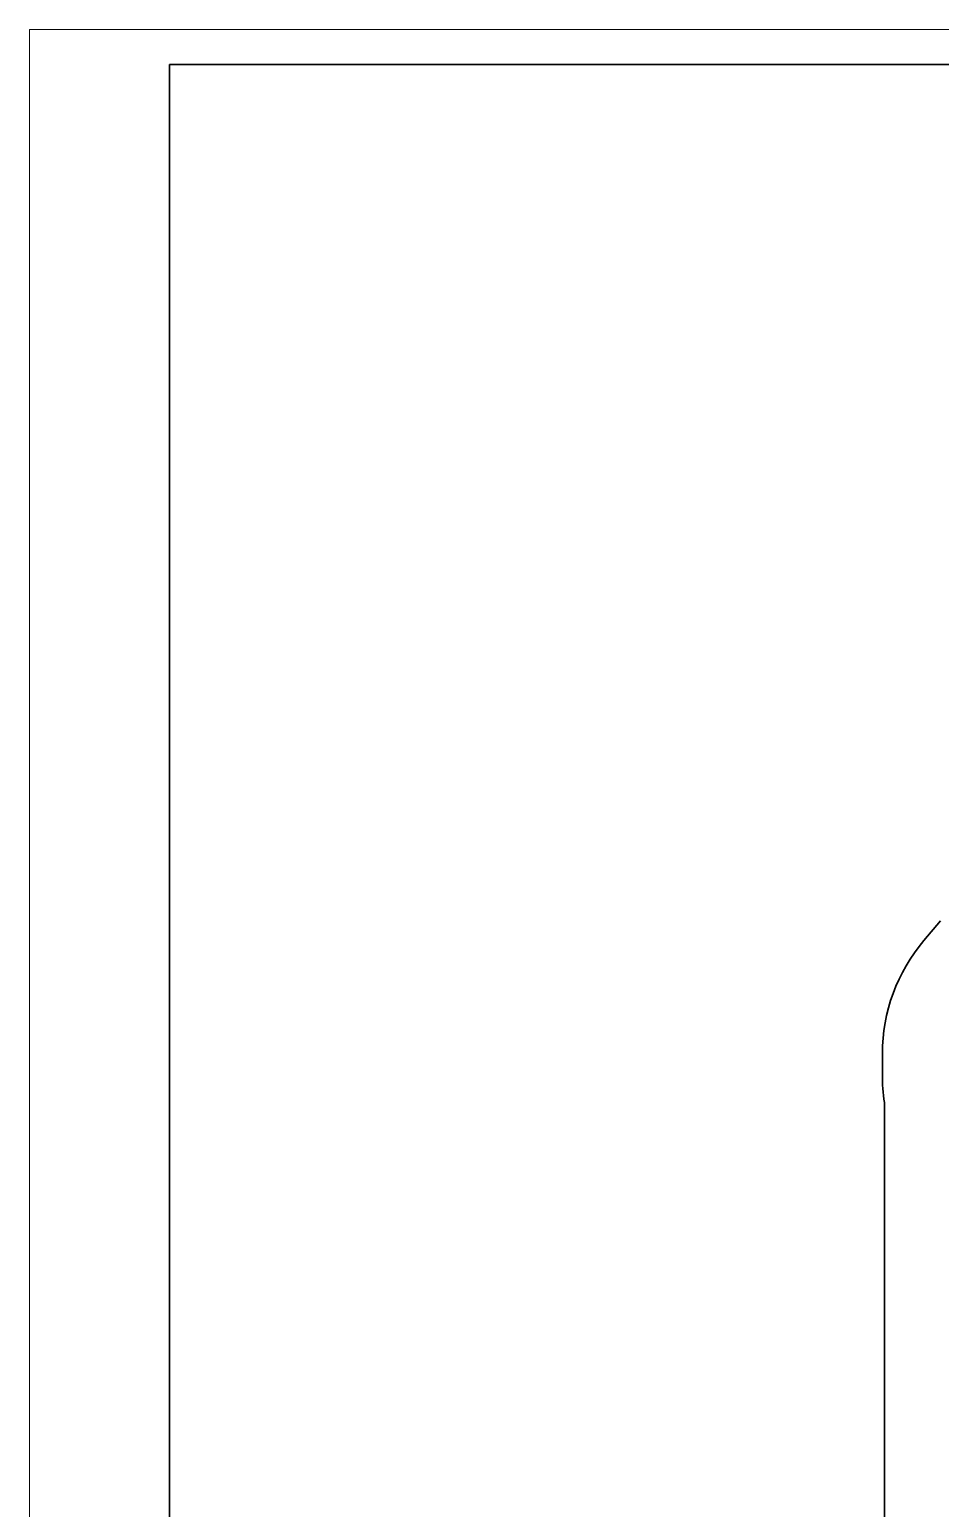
# Model space of a CAD drawing. Extents: x 0 to 297, y 0 to 420.
# Drawn here: x 0 to 130.1, y 208.8 to 420 of the extents above; entities that cross this region are included whole.
import ezdxf

# ---------------------------------------------------------------- set-up
doc = ezdxf.new("R2010")
doc.units = 0

msp = doc.modelspace()

# ---------------------------------------------------------------- linework, layer by layer
at = {"color": 7, "lineweight": 13}
for p, q in [((0, 0), (0, 420)), ((0, 420), (297, 420))]:
    msp.add_line(p, q, dxfattribs=at)
at = {"color": 7, "lineweight": 30}
for p, q in [((20, 5), (20, 415)), ((20, 415), (292, 415)), ((122.09, 152.3), (122.09, 266.72))]:
    msp.add_line(p, q, dxfattribs=at)
at = {"color": 7, "lineweight": 30, "ltscale": 0.091055}
msp.add_line((130.07, 292.71), (127.72, 289.93), dxfattribs=at)
at = {"color": 7, "lineweight": 30, "ltscale": 0.075}
msp.add_line((121.79, 270.76), (121.79, 273.76), dxfattribs=at)
at = {"color": 7, "lineweight": 30}
for centre, radius, start, end in [((146.79, 273.76), 25, 139.7117, 180), ((148.6, 270.76), 26.82, 180, 188.4993), ((121.59, 266.72), 0.5, 0.0013, 8.498)]:
    msp.add_arc(centre, radius, start, end, dxfattribs=at)

doc.saveas('drawing.dxf')
